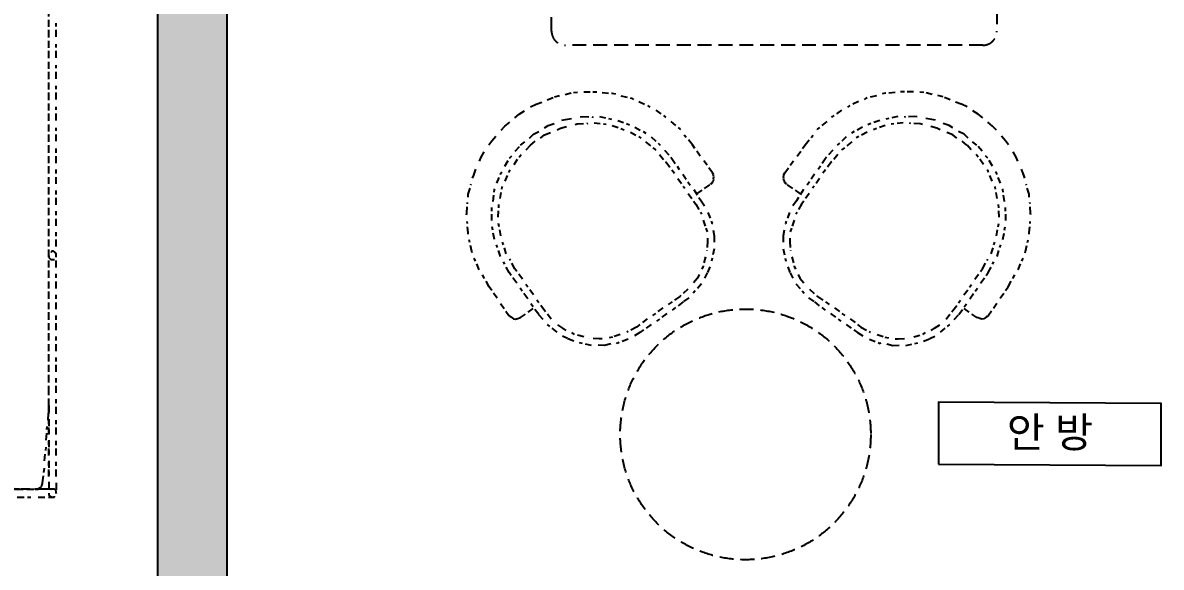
# Model space of a CAD drawing. Header units: millimetres. Extents: x -41292 to 298682, y -22072 to 33155.
# Drawn here: x 30653 to 34742, y 26167 to 28122 of the extents above; entities that cross this region are included whole.
import ezdxf

# ---------------------------------------------------------------- set-up
doc = ezdxf.new("R2010")
doc.units = ezdxf.units.MM
for name, pattern in [('( Hidden )', [0.375, 0.25, -0.125]), ('DASHED2', [0.375, 0.25, -0.125]), ('HIDDEN', [9.525, 6.35, -3.175])]:
    doc.linetypes.add(name, pattern=pattern)
for name, color, linetype in [('건축_해치', 251, 'Continuous'), ('인테리어_가구_제작', 6, 'Continuous'), ('평면_내력벽', 2, 'Continuous'), ('평면_이동가구', 5, 'HIDDEN'), ('평면_타이틀', 7, 'Continuous')]:
    doc.layers.add(name, color=color, linetype=linetype)
doc.styles.add('맑은고딕', font='malgun.ttf')

# ---------------------------------------------------------------- blocks, each defined once
blk = doc.blocks.new('dksqdkaclaee')
at = {"layer": '인테리어_가구_제작', "color": 8, "linetype": 'DASHED2', "ltscale": 200}
blk.add_lwpolyline([(229944, 50630.2), (229944, 48680.2, -0.414214), (229894, 48630.2), (228394, 48630.2, -0.414214), (228344, 48680.2), (228344, 50630.2)], format="xyb", close=True, dxfattribs=at)
blk = doc.blocks.new('rjtsfd')
at = {"layer": '평면_이동가구', "color": 8, "linetype": '( Hidden )', "ltscale": 100}
for points in [[(242030.6, 44633.7), (242030.6, 44682.6)], [(242030.6, 44597.9), (242030.6, 44646.8)], [(242056.7, 44597.9), (242056.7, 44646.8)], [(242030.6, 44558.7), (242030.6, 44607.6)], [(242030.6, 44522.9), (242030.6, 44571.8)], [(242056.7, 44522.9), (242056.7, 44571.8)], [(242030.6, 44483.8), (242030.6, 44532.7)], [(242030.6, 44447.9), (242030.6, 44496.8)], [(242030.6, 44408.8), (242030.6, 44457.7)], [(242056.7, 44447.9), (242056.7, 44496.8)], [(242030.6, 44372.9), (242030.6, 44421.8)], [(242056.7, 44372.9), (242056.7, 44421.8)], [(242030.6, 44333.8), (242030.6, 44382.7)], [(242030.6, 44298), (242030.6, 44346.9)], [(242056.7, 44298), (242056.7, 44346.9)], [(242030.6, 44258.8), (242030.6, 44307.7)], [(242030.6, 44223), (242030.6, 44271.9)], [(242056.7, 44223), (242056.7, 44271.9)], [(242030.6, 44183.9), (242030.6, 44232.8)], [(242030.6, 44144.7), (242030.6, 44196.9)], [(242056.7, 44144.7), (242056.7, 44196.9)], [(242030.6, 44108.9), (242030.6, 44157.8)], [(242030.6, 44069.8), (242030.6, 44121.9)], [(242056.7, 44069.8), (242056.7, 44121.9)], [(242030.6, 44033.9), (242030.6, 44082.8)], [(242030.6, 43994.8), (242030.6, 44047)], [(242030.6, 43958.9), (242030.6, 44007.8)], [(242056.7, 43994.8), (242056.7, 44047)], [(242030.6, 43919.8), (242030.6, 43972)], [(242056.7, 43919.8), (242056.7, 43972)], [(242030.6, 43884), (242030.6, 43932.9)], [(242030.6, 43844.9), (242030.6, 43897)], [(242056.7, 43844.9), (242056.7, 43897)], [(242030.6, 43809), (242030.6, 43857.9)], [(242030.6, 43769.9), (242030.6, 43822)], [(242030.6, 43812.3), (242030.6, 43809), (242030.6, 43805.7), (242033.9, 43802.5), (242037.2, 43799.2), (242040.4, 43799.2), (242043.7, 43799.2), (242046.9, 43799.2), (242050.2, 43799.2)], [(242056.7, 43812.3), (242056.7, 43815.5), (242056.7, 43818.8), (242056.7, 43822), (242053.5, 43822), (242053.5, 43825.3), (242050.2, 43825.3), (242046.9, 43828.6), (242043.7, 43828.6), (242040.4, 43828.6), (242040.4, 43825.3), (242037.2, 43825.3)], [(242056.7, 43769.9), (242056.7, 43822)], [(242030.6, 43734), (242030.6, 43782.9)], [(242030.6, 43694.9), (242030.6, 43747.1)], [(242056.7, 43694.9), (242056.7, 43747.1)], [(242030.6, 43659), (242030.6, 43707.9)], [(242030.6, 43619.9), (242030.6, 43672.1)], [(242056.7, 43619.9), (242056.7, 43672.1)], [(242030.6, 43584.1), (242030.6, 43633)], [(242030.6, 43545), (242030.6, 43597.1)], [(242030.6, 43509.1), (242030.6, 43558)], [(242056.7, 43545), (242056.7, 43597.1)], [(242030.6, 43470), (242030.6, 43522.1)], [(242056.7, 43470), (242056.7, 43522.1)], [(242030.6, 43434.1), (242030.6, 43483)], [(242030.6, 43395), (242030.6, 43447.2)], [(242056.7, 43395), (242056.7, 43447.2)], [(242030.6, 43359.1), (242030.6, 43408)], [(242030.6, 43320), (242030.6, 43372.2)], [(242056.7, 43320), (242056.7, 43372.2)], [(242027.4, 43222.2), (242030.6, 43274.4), (242030.6, 43333.1)], [(242030.6, 43245.1), (242030.6, 43297.2)], [(242030.6, 43274.4), (242030.6, 43248.3)], [(242056.7, 43245.1), (242056.7, 43297.2)], [(242020.9, 43150.5), (242024.1, 43199.4)], [(242030.6, 43225.5), (242030.6, 43173.3)], [(242030.6, 43170.1), (242030.6, 43222.2)], [(242056.7, 43170.1), (242056.7, 43222.2)], [(242030.6, 43150.5), (242030.6, 43098.4)], [(242014.3, 43075.6), (242020.9, 43124.4)], [(242030.6, 43095.1), (242030.6, 43147.3)], [(242056.7, 43095.1), (242056.7, 43147.3)], [(242030.6, 43075.6), (242030.6, 43023.4)], [(242030.6, 43020.1), (242030.6, 43072.3)], [(242056.7, 43020.1), (242056.7, 43072.3)], [(241887.2, 43033.2), (241887.2, 43000.6), (241887.2, 42997.3), (241887.2, 42990.8), (241890.5, 42987.5), (241893.7, 42981), (241897, 42977.8), (241903.5, 42977.8), (241906.8, 42974.5), (241913.3, 42974.5), (241981.7, 42974.5), (241988.3, 42974.5), (241991.5, 42974.5), (241994.8, 42977.8), (242001.3, 42981), (242004.6, 42984.3), (242004.6, 42987.5), (242007.8, 42994.1), (242007.8, 42997.3), (242014.3, 43049.5)], [(242030.6, 43000.6), (242030.6, 42974.5), (241978.5, 42974.5)], [(242030.6, 42997.3), (242030.6, 42958.2), (242030.6, 42954.9), (242030.6, 42951.7), (242033.9, 42951.7), (242033.9, 42948.4), (242037.2, 42948.4), (242040.4, 42945.2), (242043.7, 42945.2), (242046.9, 42945.2), (242050.2, 42945.2), (242050.2, 42948.4)], [(242056.7, 42997.3), (242056.7, 42958.2), (242056.7, 42961.5), (242056.7, 42964.7), (242056.7, 42968), (242053.5, 42971.2), (242050.2, 42974.5), (242046.9, 42974.5), (242043.7, 42974.5), (242040.4, 42974.5), (242037.2, 42971.2)], [(241955.7, 42974.5), (241903.5, 42974.5)], [(241962.2, 42974.5), (241910, 42974.5)], [(241916.5, 42945.2), (241965.4, 42945.2)], [(242043.7, 42974.5), (241985, 42974.5)], [(241991.5, 42945.2), (242043.7, 42945.2)]]:
    blk.add_lwpolyline(points, dxfattribs=at)
blk = doc.blocks.new('fgfdd')
at = {"layer": '평면_이동가구', "color": 8, "linetype": '( Hidden )', "ltscale": 100}
for points in [[(464221.6, 133404.1), (464277, 133423.6), (464283.6, 133423.6), (464286.8, 133423.6), (464293.3, 133423.6), (464299.9, 133423.6), (464306.4, 133420.4), (464309.6, 133417.1), (464312.9, 133413.9), (464316.2, 133407.3), (464319.4, 133404.1), (464342.2, 133342.1)], [(464198.8, 133394.3), (464146.7, 133374.7), (464097.8, 133351.9)], [(464074.9, 133342.1), (464032.6, 133316.1)], [(464397.7, 133358.4), (464371.6, 133351.9), (464322.7, 133335.6)], [(464423.7, 133338.9), (464381.4, 133325.8), (464332.5, 133309.5)], [(464472.6, 133368.2), (464423.7, 133365)], [(464498.7, 133342.1), (464482.4, 133342.1), (464449.8, 133342.1)], [(464547.6, 133358.4), (464521.5, 133365), (464498.7, 133368.2)], [(464570.4, 133322.6), (464534.6, 133335.6), (464521.5, 133335.6)], [(464616.1, 133332.4), (464570.4, 133351.9)], [(464013, 133303), (464009.7, 133299.8), (463973.9, 133267.2)], [(464228.1, 133299.8), (464179.3, 133283.5), (464136.9, 133260.7)], [(464299.9, 133325.8), (464251, 133309.5)], [(464309.6, 133299.8), (464260.7, 133283.5)], [(464635.6, 133286.7), (464625.8, 133293.3), (464593.2, 133312.8)], [(464674.7, 133283.5), (464658.4, 133303), (464635.6, 133316.1)], [(463957.6, 133250.9), (463954.3, 133247.6), (463925, 133211.8)], [(464114.1, 133250.9), (464074.9, 133221.5)], [(464237.9, 133273.7), (464189, 133257.4), (464149.9, 133237.8)], [(464684.5, 133231.3), (464665, 133257.4), (464655.2, 133267.2)], [(464720.4, 133228.1), (464694.3, 133267.2), (464691, 133267.2)], [(464055.4, 133208.5), (464019.5, 133172.6)], [(464127.1, 133228.1), (464088, 133198.7)], [(464736.7, 133117.2), (464720.4, 133169.4), (464700.8, 133208.5)], [(464762.7, 133127), (464743.2, 133179.2), (464733.4, 133205.2)], [(463908.7, 133192.2), (463905.4, 133185.7), (463882.6, 133149.8)], [(464003.2, 133153.1), (463973.9, 133110.7)], [(464068.4, 133182.4), (464032.6, 133146.6)], [(463872.8, 133130.3), (463866.3, 133120.5), (463853.3, 133081.4)], [(464016.3, 133127), (463990.2, 133084.6)], [(464788.8, 133055.3), (464772.5, 133104.2)], [(463843.5, 133058.5), (463840.2, 133045.5), (463830.5, 133009.7)], [(463964.1, 133087.9), (463941.3, 133045.5), (463941.3, 133042.3)], [(463980.4, 133061.8), (463960.8, 133019.4), (463960.8, 133016.2)], [(464762.7, 133045.5), (464746.4, 133094.4)], [(463934.8, 133019.4), (463925, 132980.3), (463925, 132970.5)], [(464801.9, 132928.2), (464792.1, 132970.5), (464772.5, 133022.7)], [(464824.7, 132954.2), (464814.9, 132980.3), (464798.6, 133032.5)], [(463827.2, 132986.8), (463823.9, 132970.5), (463820.7, 132937.9)], [(463957.6, 132993.4), (463947.8, 132951), (463947.8, 132944.5)], [(463921.7, 132944.5), (463918.5, 132908.6), (463921.7, 132895.6)], [(464834.5, 132879.3), (464827.9, 132928.2)], [(463820.7, 132911.9), (463820.7, 132892.3), (463823.9, 132863)], [(463947.8, 132918.4), (463947.8, 132882.5), (463947.8, 132869.5)], [(464805.1, 132853.2), (464808.4, 132869.5), (464805.1, 132902.1)], [(463827.2, 132836.9), (463830.5, 132814.1), (463837, 132788)], [(463921.7, 132872.7), (463925, 132840.1), (463931.5, 132820.6)], [(463954.3, 132843.4), (463957.6, 132817.3), (463964.1, 132794.5)], [(464785.6, 132781.5), (464798.6, 132817.3), (464801.9, 132830.4)], [(464821.4, 132804.3), (464827.9, 132830.4), (464831.2, 132853.2)], [(463938, 132797.8), (463941.3, 132775), (463954.3, 132752.1)], [(463843.5, 132765.2), (463850, 132742.4), (463859.8, 132716.3)], [(463973.9, 132771.7), (463980.4, 132752.1), (463996.7, 132726.1)], [(464749.7, 132716.3), (464756.2, 132726.1), (464775.8, 132758.7)], [(464795.3, 132735.8), (464814.9, 132781.5)], [(463964.1, 132729.3), (463970.6, 132713), (463990.2, 132686.9)], [(464009.7, 132706.5), (464016.3, 132693.5), (464039.1, 132667.4)], [(464694.3, 132667.4), (464720.4, 132686.9), (464733.4, 132696.7)], [(464749.7, 132677.2), (464766, 132693.5), (464782.3, 132716.3)], [(463869.6, 132693.5), (463882.6, 132670.6), (463895.7, 132651.1)], [(464003.2, 132664.1), (464013, 132654.3), (464039.1, 132628.3)], [(464583.5, 132615.2), (464632.4, 132631.5), (464674.7, 132651.1)], [(464691, 132631.5), (464730.1, 132657.6), (464730.1, 132660.9)], [(463908.7, 132631.5), (463925, 132605.4), (463938, 132589.1)], [(464055.4, 132647.8), (464061.9, 132641.3), (464094.5, 132615.2)], [(464055.4, 132612), (464061.9, 132605.4), (464097.8, 132582.6)], [(464515, 132589.1), (464560.6, 132605.4)], [(464593.2, 132589.1), (464642.1, 132608.7), (464668.2, 132618.5)], [(463954.3, 132572.8), (463977.1, 132546.8), (463990.2, 132537)], [(464114.1, 132598.9), (464156.4, 132576.1)], [(464117.3, 132566.3), (464163, 132546.8)], [(464179.3, 132566.3), (464228.1, 132553.3)], [(464400.9, 132553.3), (464440, 132563.1), (464492.2, 132579.4)], [(464521.5, 132563.1), (464570.4, 132582.6)], [(464612.8, 132595.7), (464635.6, 132533.7), (464635.6, 132530.5), (464638.9, 132523.9), (464635.6, 132517.4), (464635.6, 132510.9), (464632.4, 132507.7), (464629.1, 132501.1), (464625.8, 132497.9), (464622.6, 132494.6), (464616.1, 132491.4), (464560.6, 132471.8)], [(464009.7, 132520.7), (464039.1, 132501.1), (464052.1, 132491.4)], [(464185.8, 132537), (464234.7, 132523.9)], [(464254.2, 132546.8), (464303.1, 132540.2)], [(464257.5, 132520.7), (464306.4, 132514.2)], [(464325.9, 132543.5), (464374.8, 132546.8), (464378.1, 132546.8)], [(464332.5, 132514.2), (464381.4, 132520.7)], [(464407.4, 132527.2), (464449.8, 132537), (464498.7, 132556.5)], [(464071.7, 132481.6), (464104.3, 132462), (464117.3, 132455.5)], [(464140.1, 132449), (464179.3, 132432.7), (464189, 132432.7)], [(464211.8, 132426.2), (464254.2, 132419.6), (464260.7, 132419.6)], [(464361.8, 132419.6), (464410.7, 132422.9), (464410.7, 132426.2)], [(464537.8, 132465.3), (464485.7, 132445.7), (464436.8, 132432.7)], [(464286.8, 132416.4), (464332.5, 132416.4), (464335.7, 132416.4)]]:
    blk.add_lwpolyline(points, dxfattribs=at)

msp = doc.modelspace()

# ---------------------------------------------------------------- hatches: boundary and pattern name
at = {"layer": '건축_해치'}
h = msp.add_hatch(color=8, dxfattribs=at)
h.dxf.hatch_style = 1
h.paths.add_polyline_path([(26420, 28951.55), (26420, 25921.55), (25799.95, 25921.55), (25799.95, 25101.55), (26585, 25101.55), (26585, 28951.55)])
h.paths.add_polyline_path([(23580, 28951.55), (23580, 25311.55), (24789.95, 25311.55), (24789.95, 25101.55), (23440, 25101.55), (23440, 28951.55)])
h.paths.add_polyline_path([(31137, 29179.32), (31137, 25956.55), (30745, 25956.55), (30745, 25101.55), (31387, 25101.55), (31387, 29179.32)])
h.paths.add_polyline_path([(31752, 30241.55), (31752, 31126.55), (31282, 31126.55), (31282, 30241.55)])
h.paths.add_polyline_path([(26240, 30266.55), (26690, 30266.55), (26690, 31126.55), (26240, 31126.55)])

# ---------------------------------------------------------------- linework, layer by layer
at = {"layer": '인테리어_가구_제작', "color": 8, "linetype": 'DASHED2', "ltscale": 200}
msp.add_circle((33248.75, 26644.02), 450, dxfattribs=at)
at = {"layer": '평면_내력벽'}
msp.add_lwpolyline([(31137, 29179.32), (31137, 25956.55), (30745, 25956.55), (30745, 25101.55), (31387, 25101.55), (31387, 29179.32)], close=True, dxfattribs=at)
at = {"layer": '평면_타이틀', "color": 3, "linetype": 'Continuous'}
msp.add_lwpolyline([(33942.51, 26536.93), (34742.39, 26532.4), (34742.39, 26755.33), (33942.51, 26759.87)], close=True, dxfattribs=at)

# ---------------------------------------------------------------- block references
for name, p in [('dksqdkaclaee', (-195791.98, -20588.68)), ('rjtsfd', (-211284.14, -16526.7))]:
    msp.add_blockref(name, p)
at = {"color": 11, "true_color": 0xf27172, "yscale": 0.8999999999999999, "zscale": 0.8999999999999999}
for p, xscale, rotation in [((-240870.54, 365214.82), -0.9, 144.9768346353171), ((307391.26, 365214.82), 0.8999999999999999, 215.0231653646827)]:
    msp.add_blockref('fgfdd', p, dxfattribs=dict(at, xscale=xscale, rotation=rotation))

# ---------------------------------------------------------------- texts
at = {"layer": '평면_타이틀', "color": 3, "linetype": 'Continuous', "insert": (34342.45, 26646.13), "char_height": 108.75, "width": 840.0878, "attachment_point": 5, "style": '맑은고딕'}
msp.add_mtext('안 방', dxfattribs=at)

doc.saveas('drawing.dxf')
